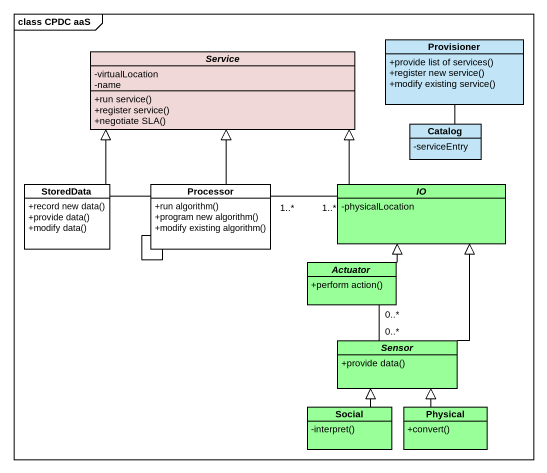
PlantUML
@startuml
mainframe class CPDC aaS
hide circle
hide empty members
skinparam classAttributeIconSize 0
abstract class Service #F1D8D8 {
  -virtualLocation
  -name
  +run service()
  +register service()
  +negotiate SLA()
}
class Provisioner #C1E4F6 {
  +provide list of services()
  +register new service()
  +modify existing service()
}
class Catalog #C1E4F6 {
  -serviceEntry
}
class StoredData {
  +record new data()
  +provide data()
  +modify data()
}
class Processor {
  +run algorithm()
  +program new algorithm()
  +modify existing algorithm()
}
abstract class IO #99FF99 {
  -physicalLocation
}
abstract class Actuator #99FF99 {
  +perform action()
}
abstract class Sensor #99FF99 {
  +provide data()
}
class Social #99FF99 {
  -interpret()
}
class Physical #99FF99 {
  +convert()
}
Provisioner -- Catalog
StoredData -up-|> Service
Processor -up-|> Service
Processor -left- StoredData
Processor -- Processor
Processor "1..*" -right- "1..*" IO
IO -up-|> Service
Actuator -up-|> IO
Actuator "0..*" -- "0..*" Sensor
Sensor -up-|> IO
Social -up-|> Sensor
Physical -up-|> Sensor
@enduml
